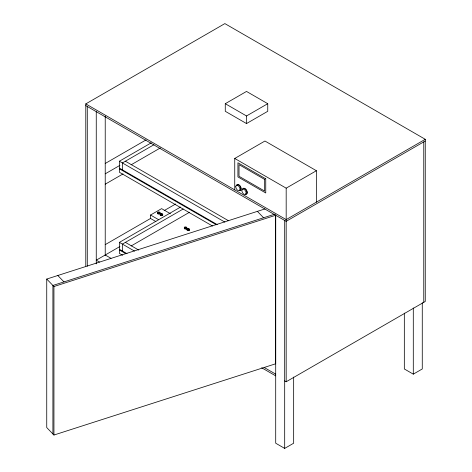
<?xml version="1.0" encoding="UTF-8"?>
<svg xmlns="http://www.w3.org/2000/svg" width="472" height="472" viewBox="0 0 472 472"><rect width="100%" height="100%" fill="white"/><g stroke="black" fill="none" stroke-linecap="round" stroke-linejoin="round"><path stroke-width="0.71" d="M159.99 213.226L159.666 213.55L159.666 213.208L157.542 212.5L157.542 212.843L157.872 212.17A1.268 0.732 0 0 1 159.4 212.052A1.268 0.732 0 0 1 159.99 212.878L159.99 213.226L157.872 212.518M160.244 214.424L160.568 213.751A1.268 0.732 0 0 1 162.102 213.633A1.268 0.732 0 0 1 162.692 214.459L162.368 215.132L162.368 214.784L160.244 214.076L160.244 214.424L161.837 214.955M184.322 227.823L184.652 227.15A1.268 0.732 0 0 1 186.18 227.032A1.268 0.732 0 0 1 186.77 227.858L186.446 228.531L186.446 228.188L184.322 227.48L185.384 228.177M189.473 229.781L189.148 230.112L189.148 229.764L187.024 229.056L187.024 229.404L187.349 228.731A1.268 0.732 0 0 1 188.883 228.613A1.268 0.732 0 0 1 189.473 229.439L189.473 229.781L187.349 229.073M85.786 266.066L85.786 103.899L224.867 23.6L425.26 139.299L425.26 301.466L286.18 381.759L284.687 380.898M105.197 163.489L146.072 139.895M212.5 226.011L119.404 172.262L119.404 161.212L151.264 142.821M153.972 144.709L122.395 162.94L122.395 169.849M225.274 103.698L246.514 91.438L267.748 103.698L267.748 111.298L246.514 123.558L225.274 111.298L225.274 103.698L246.514 115.959L267.748 103.698M105.226 173.832L119.917 165.353M131.104 164.822L160.327 147.948M105.226 184.192L123.044 173.908M234.737 189.892L234.737 158.462L264.945 141.022L316.393 170.722L316.393 202.152M150.544 218.619L150.544 215.02L161.607 208.63L170.457 213.739M105.197 244.655L150.544 218.471L155.925 221.58M164.162 210.606L175.661 203.975M122.596 255.269L119.404 253.429L119.404 242.372L180.57 207.06M183.195 209.002L122.395 244.101L122.395 251.01M119.917 246.514L96.258 260.178L99.45 262.019M131.104 245.983L189.543 212.241M234.737 158.462L286.18 188.163L316.393 170.722M425.26 139.299L286.18 219.592L85.786 103.899M425.26 141.022L286.18 221.321L85.786 105.622M275.005 214.553L275.689 215.262L275.713 443.22L284.687 448.4L293.661 443.22L293.661 377.045M404.327 313.119L404.327 368.968L413.295 374.148L422.269 368.968L422.269 302.788M46.74 279.058L53.938 286.528L275.689 215.262L275.689 363.77L53.938 435.036L46.74 427.567L46.74 279.058L265.016 208.907M274.663 214.194L52.911 285.46L52.911 433.969M157.872 212.17L159.99 212.878M160.568 213.751L162.692 214.459M160.568 214.093L162.692 214.801M184.652 227.15L186.77 227.858M184.652 227.498L186.77 228.2M187.349 228.731L189.473 229.439M125.387 161.212L228.525 220.754M119.404 161.212L224.896 222.117M119.404 168.12L217.256 224.613M119.404 168.811L216.323 224.766M150.544 215.02L158.757 219.763M125.387 242.372L138.756 250.095M119.404 242.372L134.496 251.086M119.404 249.281L127.056 253.7M119.404 249.971L125.782 253.653M105.226 254.998L110.979 258.314M264.22 367.511L275.713 374.148M261.665 367.759L275.713 375.871M257.399 211.356L263.571 217.757M57.814 275.5L63.991 281.902M423.767 141.889L423.767 302.328M413.295 307.968L413.295 374.148M286.18 188.163L286.18 381.759M284.687 220.459L284.687 448.4M246.514 115.959L246.514 123.558M105.226 116.047L105.226 255.753M96.258 111.669L96.258 263.877M87.285 106.489L87.285 266.19M53.938 286.528L53.938 435.036M236.49 185.413A3.387 1.953 60 0 1 240.49 186.487A3.387 1.953 60 0 1 239.416 190.487M242.584 189.219A3.387 1.953 60 0 1 246.585 190.287A3.387 1.953 60 0 1 245.511 194.293M243.05 188.971A3.015 1.74 60 0 1 246.585 190.741A3.015 1.74 60 0 1 245.446 193.962M236.956 185.172A3.009 1.735 60 0 1 240.484 186.941A3.009 1.735 60 0 1 239.351 190.151M159.866 213.014A1.268 0.732 0 0 1 159.495 213.981A1.268 0.732 0 0 1 157.795 213.851A1.268 0.732 0 0 1 157.872 212.86M159.666 213.208A1.268 0.732 0 0 1 158.132 213.32A1.268 0.732 0 0 1 157.542 212.5M186.647 227.994A1.268 0.732 0 0 1 185.714 229.085A1.268 0.732 0 0 1 184.322 228.171M186.446 228.188A1.268 0.732 0 0 1 184.912 228.3A1.268 0.732 0 0 1 184.322 227.48M189.148 229.422A1.268 0.732 0 0 1 189.148 230.454A1.268 0.732 0 0 1 187.349 230.454A1.268 0.732 0 0 1 187.349 229.422M189.148 229.764A1.268 0.732 0 0 1 187.614 229.882A1.268 0.732 0 0 1 187.024 229.056M162.557 214.565A1.268 0.732 0 0 1 161.625 215.657A1.268 0.732 0 0 1 160.232 214.742A1.268 0.732 0 0 0 161.636 215.686A1.268 0.732 0 0 0 162.569 214.595M160.362 214.565A1.268 0.732 0 0 1 160.822 214.3A1.268 0.732 0 0 0 160.368 214.595M162.368 214.784A1.268 0.732 0 0 1 160.834 214.902A1.268 0.732 0 0 1 160.244 214.076M265.748 178.817L237.929 162.757L237.929 176.917L265.748 192.977L265.748 178.817M264.662 179.443L239.021 164.639L239.021 176.286L264.662 191.089L264.662 179.443M235.776 186.753A3.009 1.735 60 0 0 238.968 190.723A3.009 1.735 60 0 0 238.968 186.47A3.009 1.735 60 0 0 235.776 186.753M241.865 190.552A3.015 1.74 60 0 0 245.062 194.529A3.015 1.74 60 0 0 245.062 190.269A3.015 1.74 60 0 0 241.865 190.552"/></g></svg>
